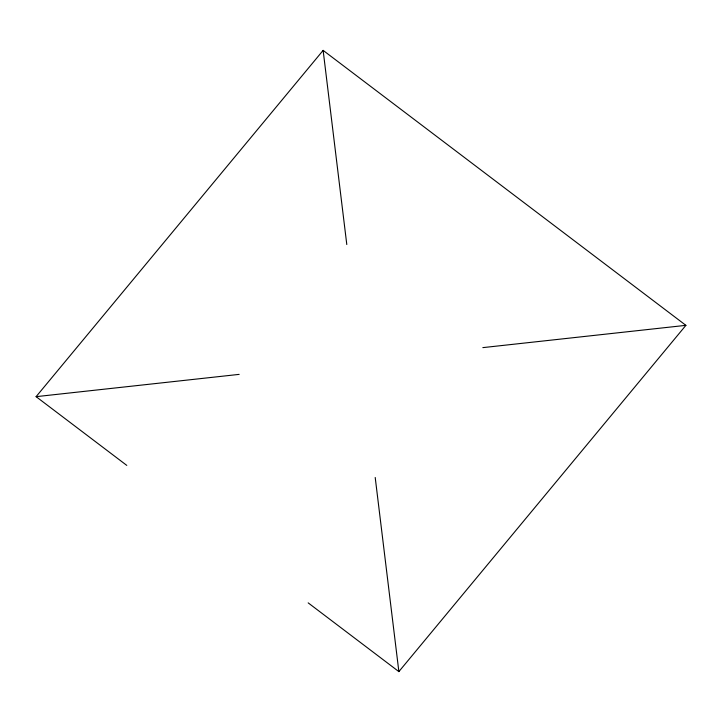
<?xml version="1.0" encoding="UTF-8"?>
<svg xmlns="http://www.w3.org/2000/svg" width="722" height="722" viewBox="0 0 722 722"><rect width="100%" height="100%" fill="white"/><g stroke="black" fill="none" stroke-linecap="round" stroke-linejoin="round"><path stroke-width="1.08" d="M126.792 465.401L36.1 396.658L323.131 50.387L685.9 325.342L398.869 671.613L308.177 602.87M36.1 396.658L239.162 374.375M482.837 347.625L685.9 325.342M323.131 50.387L346.795 244.523M375.205 477.477L398.869 671.613"/></g></svg>
